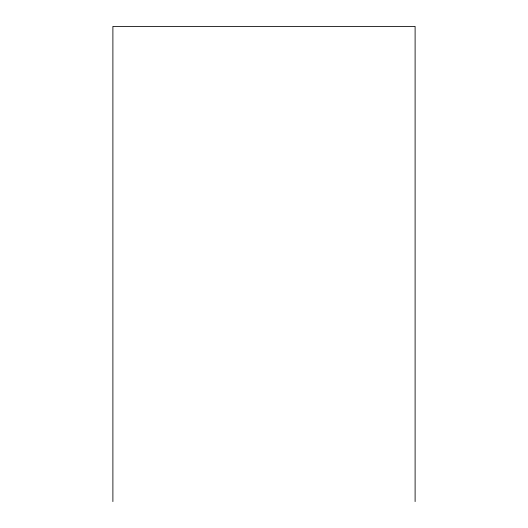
<?xml version="1.0" encoding="UTF-8"?>
<svg xmlns="http://www.w3.org/2000/svg" width="528" height="528" viewBox="0 0 528 528"><rect width="100%" height="100%" fill="white"/><g stroke="black" fill="none" stroke-linecap="round" stroke-linejoin="round"><path stroke-width="0.79" d="M415.107 501.6L415.107 26.4L112.893 26.4L112.893 501.6"/></g></svg>
